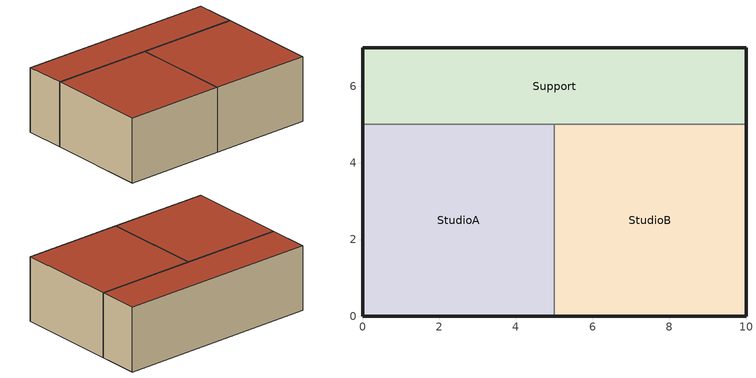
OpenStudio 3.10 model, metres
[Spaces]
StudioA
 floor ground: 0,0 5,0 5,5 0,5 z0
 wall outside: 0,5 0,0 5,0 z0:3.2
 wall to StudioB: 5,0 5,5 z0:3.2
 wall to Support: 5,5 0,5 z0:3.2
 roof outside: 0,5 5,5 5,0 0,0 z3.2
StudioB
 floor ground: 5,0 10,0 10,5 5,5 z0
 wall outside: 5,0 10,0 10,5 z0:3.2
 wall to Support: 10,5 5,5 z0:3.2
 roof outside: 5,5 10,5 10,0 5,0 z3.2
Support
 floor ground: 0,5 10,5 10,7 0,7 z0
 wall outside: 10,5 10,7 0,7 0,5 z0:3.2
 roof outside: 0,7 10,7 10,5 0,5 z3.2
[BuildingStory]
Ground Story
[Space]
StudioA; StudioB; Support
